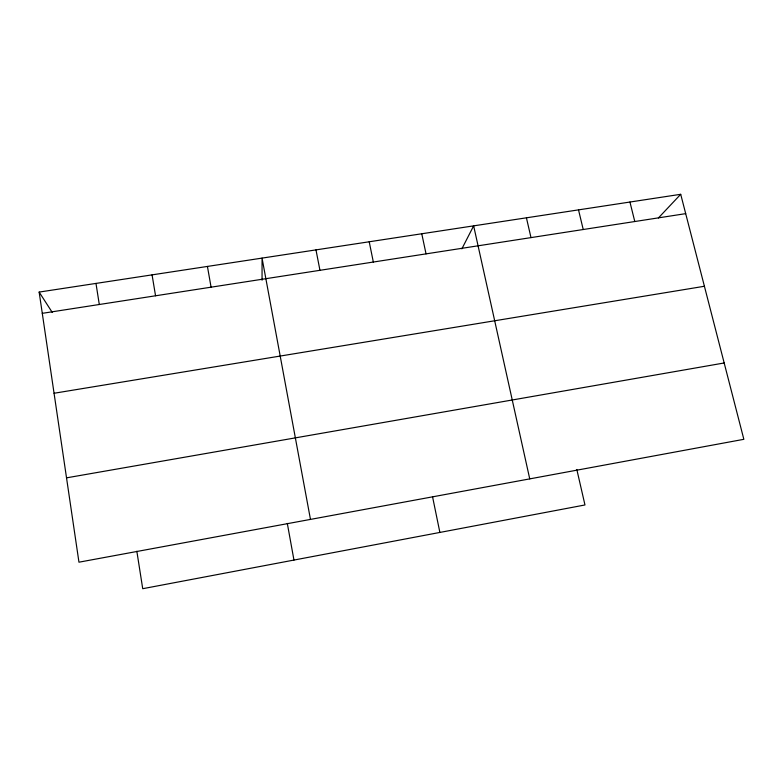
<?xml version="1.0" encoding="UTF-8"?>
<svg xmlns="http://www.w3.org/2000/svg" width="783" height="783" viewBox="0 0 783 783"><rect width="100%" height="100%" fill="white"/><g stroke="black" fill="none" stroke-linecap="round" stroke-linejoin="round"><path stroke-width="1.17" d="M461.862 248.847L473.646 225.856L529.739 478.883M658.395 217.977L680.711 194.301L743.85 439.312L78.956 562.194L39.15 292.079L680.711 194.301M66.526 477.845L724.177 362.969M54.056 393.262L704.416 286.265M42.282 313.337L685.693 213.642M39.15 292.079L52.275 312.456M629.943 202.034L634.788 221.52M578.52 209.873L583.227 229.517M526.421 217.811L530.991 237.611M576.826 469.506L584.97 504.966L142.721 588.699L136.839 551.232M421.763 233.765L426.04 253.868M432.519 496.598L439.88 532.44M369.214 241.781L373.334 262.041M315.98 249.885L319.953 270.311M310.469 519.403L262.051 258.106L262.06 280.216M287.312 523.426L293.958 560.07M207.426 266.435L211.077 287.185M152.068 274.872L155.553 295.788M95.986 283.417L99.294 304.509"/></g></svg>
